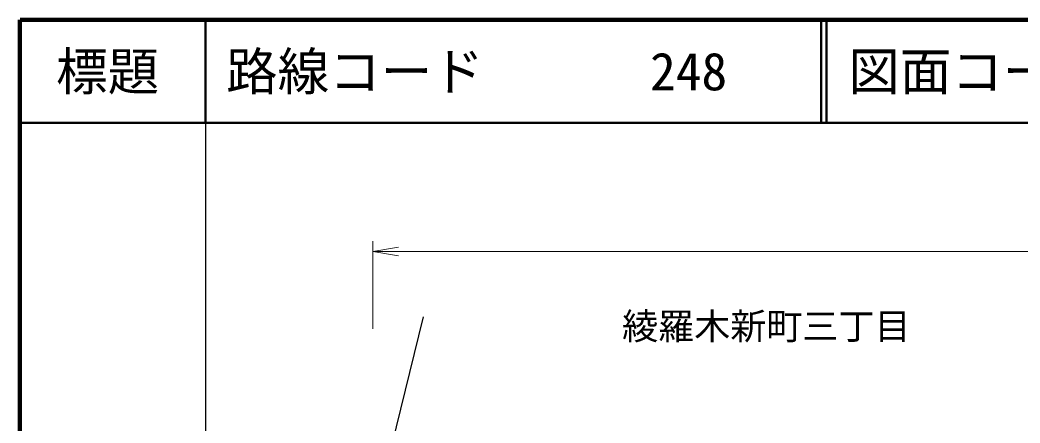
# Model space of a CAD drawing. Units: millimetres at full size, sheet at 1:1000; details may follow other scales. Extents: x 40000 to 680000, y 20000 to 380000.
# Drawn here: x 40000 to 137040, y 340847 to 380000 of the extents above; entities that cross this region are included whole.
import ezdxf
from ezdxf.enums import TextEntityAlignment as Align

# ---------------------------------------------------------------- set-up
doc = ezdxf.new("R2010")
doc.units = ezdxf.units.MM
doc.header["$LTSCALE"] = 1000
for name, color, linetype, lineweight in [('M-BMK-HTXT', 7, 'Continuous', 13), ('M-BMK-OTRS', 5, 'Continuous', 25), ('M-STR-HTXT', 7, 'Continuous', 13), ('M-TTL', 2, 'Continuous', 140), ('M-TTL-BAND', 7, 'Continuous', 25), ('M-TTL-LINE', 7, 'Continuous', 50)]:
    doc.layers.add(name, color=color, linetype=linetype, lineweight=lineweight)
doc.layers.add('M-TTL-TXT', color=7, linetype='Continuous')
doc.styles.add('ＭＳ ゴシック', font='')
doc.styles.get('ＭＳ ゴシック').set_extended_font_data('MS Gothic')

# ---------------------------------------------------------------- blocks, each defined once
blk = doc.blocks.new('open_arrow')
at = {"color": 0, "linetype": 'Continuous', "lineweight": -2}
blk.add_lwpolyline([(7.5, 1.25), (0, 0), (7.5, -1.25)], dxfattribs=at)

msp = doc.modelspace()

# ---------------------------------------------------------------- linework, layer by layer
at = {"layer": 'M-BMK-OTRS'}
msp.add_line((71977, 322020), (79147, 351150), dxfattribs=at)
at = {"layer": 'M-STR-HTXT'}
for p, q in [((74233, 350000), (74233, 358500)), ((74233, 357500), (301568, 357500))]:
    msp.add_line(p, q, dxfattribs=at)
at = {"layer": 'M-TTL'}
for p, q in [((40000, 380000), (40000, 20000)), ((680000, 380000), (40000, 380000))]:
    msp.add_line(p, q, dxfattribs=at)
at = {"layer": 'M-TTL-BAND'}
msp.add_line((58000, 370000), (58000, 20000), dxfattribs=at)
at = {"layer": 'M-TTL-LINE'}
for p, q in [((58000, 380000), (58000, 370000)), ((117750, 380000), (117750, 370000)), ((118250, 380000), (118250, 370000)), ((40000, 370000), (680000, 370000))]:
    msp.add_line(p, q, dxfattribs=at)

# ---------------------------------------------------------------- block references
at = {"layer": 'M-STR-HTXT', "xscale": 333, "yscale": 333}
msp.add_blockref('open_arrow', (74233, 357500), dxfattribs=at)

# ---------------------------------------------------------------- texts
at = {"layer": 'M-BMK-HTXT', "style": 'ＭＳ ゴシック'}
msp.add_text('綾羅木新町三丁目', height=2566, dxfattribs=at).set_placement((112426, 350249), align=Align.MIDDLE_CENTER)
at = {"layer": 'M-TTL-TXT', "style": 'ＭＳ ゴシック'}
msp.add_text('標題', height=3666, dxfattribs=at).set_placement((48500, 375000), align=Align.MIDDLE_CENTER)
for s, p in [('路線コード', (60000, 375000)), ('248', (101142, 375000)), ('図面コード', (120380, 375000))]:
    msp.add_text(s, height=3666, dxfattribs=at).set_placement(p, align=Align.MIDDLE_LEFT)

doc.saveas('drawing.dxf')
